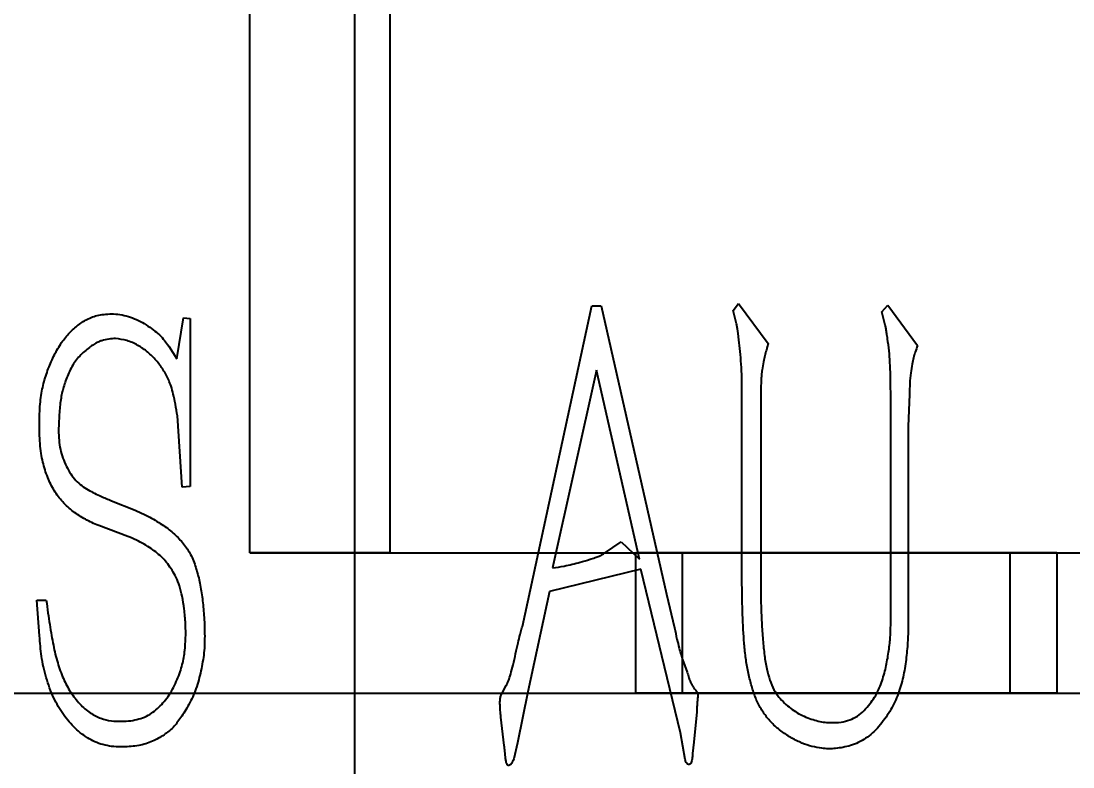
# Model space of a CAD drawing. Header units: millimetres. Extents: x 2 to 292, y 3 to 207.
# Drawn here: x 140.51 to 151.76, y 115.65 to 123.63 of the extents above; entities that cross this region are included whole.
import ezdxf

# ---------------------------------------------------------------- set-up
doc = ezdxf.new("R2010")
doc.units = ezdxf.units.MM
doc.layers.add('图框', color=7, linetype='Continuous')
doc.styles.add('SLDTEXTSTYLE2', font='TXT', dxfattribs={"width": 0.7})
doc.dimstyles.new('SLDDIMSTYLE2', dxfattribs={"dimtxt": 3.5, "dimasz": 4.08, "dimexe": 0, "dimexo": 0.0625, "dimgap": 0.875, "dimtad": 0, "dimtih": 1, "dimtoh": 1, "dimlfac": 2, "dimrnd": 1e-09, "dimzin": 12, "dimdsep": 46, "dimtxsty": 'SLDTEXTSTYLE2', "dimsah": 1, "dimcen": 0.09, "dimadec": 0, "dimazin": 3, "dimtfac": 1, "dimtofl": 0, "dimtmove": 0, "dimatfit": 3, "dimfxl": 0, "dimfrac": 2, "dimtolj": 1, "dimtzin": 12, "dimarcsym": 0})

# ---------------------------------------------------------------- blocks, each defined once
blk = doc.blocks.new('_D_11')
at = {"layer": '图框'}
for p, q in [((144.083, 113.44), (144.083, 142.871)), ((137.083, 141.855), (144.083, 141.855))]:
    blk.add_line(p, q, dxfattribs=at)
blk.add_solid([(144.083, 141.855), (140.003, 142.363), (140.003, 141.347)], dxfattribs=at)
at = {"layer": '图框', "insert": (141.737, 142.871), "char_height": 3.5, "attachment_point": 1, "rotation": 90, "style": 'SLDTEXTSTYLE2'}
blk.add_mtext('192', dxfattribs=at)
blk = doc.blocks.new('_D_12')
at = {"layer": '图框'}
for p, q in [((154.583, 113.44), (154.583, 142.871)), ((144.083, 141.855), (154.583, 141.855))]:
    blk.add_line(p, q, dxfattribs=at)
blk.add_solid([(154.583, 141.855), (150.503, 142.363), (150.503, 141.347)], dxfattribs=at)
at = {"layer": '图框', "insert": (152.237, 142.871), "char_height": 3.5, "attachment_point": 1, "rotation": 90, "style": 'SLDTEXTSTYLE2'}
blk.add_mtext('213', dxfattribs=at)
blk = doc.blocks.new('_D_13')
at = {"layer": '图框'}
for p, q in [((161.583, 113.44), (161.583, 142.871)), ((154.583, 141.855), (161.583, 141.855))]:
    blk.add_line(p, q, dxfattribs=at)
blk.add_solid([(161.583, 141.855), (157.503, 142.363), (157.503, 141.347)], dxfattribs=at)
at = {"layer": '图框', "insert": (159.237, 142.871), "char_height": 3.5, "attachment_point": 1, "rotation": 90, "style": 'SLDTEXTSTYLE2'}
blk.add_mtext('227', dxfattribs=at)
blk = doc.blocks.new('_D_14')
at = {"layer": '图框'}
for p, q in [((172.083, 113.44), (172.083, 142.871)), ((161.583, 141.855), (172.083, 141.855))]:
    blk.add_line(p, q, dxfattribs=at)
blk.add_solid([(172.083, 141.855), (168.003, 142.363), (168.003, 141.347)], dxfattribs=at)
at = {"layer": '图框', "insert": (169.737, 142.871), "char_height": 3.5, "attachment_point": 1, "rotation": 90, "style": 'SLDTEXTSTYLE2'}
blk.add_mtext('248', dxfattribs=at)
blk = doc.blocks.new('_D_15')
at = {"layer": '图框'}
for p, q in [((179.083, 113.44), (179.083, 142.871)), ((172.083, 141.855), (179.083, 141.855))]:
    blk.add_line(p, q, dxfattribs=at)
blk.add_solid([(179.083, 141.855), (175.003, 142.363), (175.003, 141.347)], dxfattribs=at)
at = {"layer": '图框', "insert": (176.737, 142.871), "char_height": 3.5, "attachment_point": 1, "rotation": 90, "style": 'SLDTEXTSTYLE2'}
blk.add_mtext('262', dxfattribs=at)
blk = doc.blocks.new('_D_16')
at = {"layer": '图框'}
for p, q in [((189.583, 113.44), (189.583, 142.871)), ((179.083, 141.855), (189.583, 141.855))]:
    blk.add_line(p, q, dxfattribs=at)
blk.add_solid([(189.583, 141.855), (185.503, 142.363), (185.503, 141.347)], dxfattribs=at)
at = {"layer": '图框', "insert": (187.237, 142.871), "char_height": 3.5, "attachment_point": 1, "rotation": 90, "style": 'SLDTEXTSTYLE2'}
blk.add_mtext('283', dxfattribs=at)

msp = doc.modelspace()

# ---------------------------------------------------------------- linework, layer by layer
at = {"color": 7, "linetype": 'Continuous', "lineweight": 25}
for p, q in [((142.95808136, 117.94026728), (142.95808136, 127.44026728)), ((144.45808136, 117.94026728), (144.45808136, 127.44026728)), ((145.87292569, 117.15239172), (146.61339021, 120.58196768)), ((146.61339021, 120.58196768), (146.71353937, 120.58196768)), ((146.71353937, 120.58196768), (147.41138723, 117.49758669)), ((148.12521634, 120.5318931), (148.18274883, 120.60434143)), ((148.15398258, 120.41682811), (148.12521634, 120.5318931)), ((148.18274883, 120.60434143), (148.49917755, 120.17924021)), ((149.71481787, 120.51804269), (149.77980828, 120.5894256)), ((149.77980828, 120.5894256), (150.096237, 120.15793188)), ((142.178061, 120.01410064), (142.25050932, 120.45305227)), ((142.25050932, 120.45305227), (142.32189224, 120.44559436)), ((142.32189224, 120.44559436), (142.32189224, 118.64823659)), ((149.74358412, 120.4029777), (149.71481787, 120.51804269)), ((142.09176225, 120.15047397), (142.178061, 120.01410064)), ((146.66346479, 119.89157774), (146.19574691, 117.77779125)), ((147.12372475, 117.87154791), (146.66346479, 119.89157774)), ((148.21897299, 117.64141793), (148.21897299, 119.68382151)), ((149.80857453, 117.82040791), (149.80857453, 119.66890567)), ((150.00993826, 119.63268151), (149.99502243, 119.29494445)), ((148.42033673, 119.59006485), (148.42033673, 117.62650209)), ((142.23559349, 118.64077868), (142.18551891, 119.40255153)), ((149.99502243, 119.29494445), (149.99502243, 117.58388543)), ((142.32189224, 118.64823659), (142.23559349, 118.64077868)), ((141.48127856, 118.49694744), (141.73271687, 118.39573286)), ((141.65387604, 118.1155283), (141.34383982, 118.23059329)), ((146.74976353, 117.9354729), (146.92981893, 118.05799581)), ((146.92981893, 118.05799581), (147.12372475, 117.87154791)), ((142.95808136, 117.94026728), (144.45808136, 117.94026728)), ((144.45808136, 117.94026728), (142.95808136, 117.94026728)), ((144.45808136, 117.94026728), (154.20808136, 117.94026728)), ((147.08308136, 117.94026728), (147.58308136, 117.94026728)), ((147.58308136, 117.94026728), (147.08308136, 117.94026728)), ((147.08308136, 116.44026728), (147.08308136, 117.94026728)), ((151.08308136, 117.94026728), (147.58308136, 117.94026728)), ((147.58308136, 116.44026728), (147.58308136, 117.94026728)), ((151.08308136, 117.94026728), (151.58308136, 117.94026728)), ((151.58308136, 117.94026728), (151.08308136, 117.94026728)), ((151.08308136, 117.94026728), (151.08308136, 116.44026728)), ((151.58308136, 117.94026728), (151.58308136, 116.44026728)), ((147.13864058, 117.76287542), (146.16058817, 117.52635294)), ((147.56267638, 116.01559223), (147.13864058, 117.76287542)), ((146.16058817, 117.52635294), (145.93045818, 116.45454386)), ((147.41138723, 117.49758669), (147.49768597, 117.13747588)), ((140.68221612, 117.43259628), (140.7834307, 117.43259628)), ((140.71098237, 117.05117714), (140.68221612, 117.43259628)), ((147.58398471, 116.79973883), (147.63405929, 116.66336551)), ((145.66410404, 116.45454386), (145.7003282, 116.51953427)), ((54.33308136, 116.44026728), (191.83308136, 116.44026728)), ((145.93045818, 116.45454386), (145.82178569, 115.90798515)), ((147.08308136, 116.44026728), (147.58308136, 116.44026728)), ((147.58308136, 116.44026728), (147.08308136, 116.44026728)), ((151.08308136, 116.44026728), (147.58308136, 116.44026728)), ((151.08308136, 116.44026728), (151.58308136, 116.44026728)), ((151.58308136, 116.44026728), (151.08308136, 116.44026728)), ((145.67795446, 115.87921891), (145.64279571, 116.1807318)), ((147.73527387, 116.23826429), (147.70650762, 115.91544307)), ((147.61275096, 115.72792975), (147.56267638, 116.01559223)), ((147.70650762, 115.91544307), (147.69159179, 115.79292016)), ((145.82178569, 115.90798515), (145.77916903, 115.73538767))]:
    msp.add_line(p, q, dxfattribs=at)
for points, knots in [([(140.71098237, 119.34501903), (140.711286, 119.3809011), (140.71187295, 119.45026425), (140.71933275, 119.55061033), (140.73200814, 119.64309278), (140.75471959, 119.75599784), (140.79536054, 119.88858987), (140.8584925, 120.03702452), (140.93165068, 120.16960859), (141.01575488, 120.28078999), (141.11177544, 120.36771828), (141.19919582, 120.42789674), (141.27861002, 120.4636382), (141.34670636, 120.48296329), (141.42239464, 120.49280325), (141.47521682, 120.49469086), (141.50258689, 120.49566894)], [0, 0, 0, 0, 0.0693688883, 0.134096107, 0.1944034084, 0.2497530309, 0.3566336809, 0.461858097, 0.5611715148, 0.6488013735, 0.7299611586, 0.8107132201, 0.8528256108, 0.8978179605, 0.9470538776, 1, 1, 1, 1]), ([(140.71098237, 119.34501903), (140.711286, 119.3809011), (140.71187295, 119.45026425), (140.71933275, 119.55061033), (140.73200814, 119.64309278), (140.75471959, 119.75599784), (140.79536054, 119.88858987), (140.8584925, 120.03702452), (140.93165068, 120.16960859), (141.01575488, 120.28078999), (141.11177544, 120.36771828), (141.19919582, 120.42789674), (141.27861002, 120.4636382), (141.34670636, 120.48296329), (141.42239464, 120.49280325), (141.47521682, 120.49469086), (141.50258689, 120.49566894)], [0, 0, 0, 0, 0.0693688883, 0.134096107, 0.1944034084, 0.2497530309, 0.3566336809, 0.461858097, 0.5611715148, 0.6488013735, 0.7299611586, 0.8107132201, 0.8528256108, 0.8978179605, 0.9470538776, 1, 1, 1, 1]), ([(141.50258689, 120.49566894), (141.5332643, 120.49217915), (141.5942775, 120.48523845), (141.68376927, 120.4609839), (141.77034224, 120.42615852), (141.85119362, 120.37888247), (141.92555178, 120.32624177), (141.99245811, 120.2716031), (142.04714198, 120.21248505), (142.07723517, 120.170663), (142.09176225, 120.15047397)], [0, 0, 0, 0, 0.1312445069, 0.2610274383, 0.3932258326, 0.5272690446, 0.6585222544, 0.7808288275, 0.8941980913, 1, 1, 1, 1]), ([(141.50258689, 120.49566894), (141.5332643, 120.49217915), (141.5942775, 120.48523845), (141.68376927, 120.4609839), (141.77034224, 120.42615852), (141.85119362, 120.37888247), (141.92555178, 120.32624177), (141.99245811, 120.2716031), (142.04714198, 120.21248505), (142.07723517, 120.170663), (142.09176225, 120.15047397)], [0, 0, 0, 0, 0.1312445069, 0.2610274383, 0.3932258326, 0.5272690446, 0.6585222544, 0.7808288275, 0.8941980913, 1, 1, 1, 1]), ([(148.21897299, 119.68382151), (148.21886271, 119.73853044), (148.21865487, 119.8416332), (148.20922322, 119.98868936), (148.19729234, 120.12184057), (148.18613048, 120.22521394), (148.17543519, 120.29995507), (148.16998515, 120.34674267), (148.16228139, 120.38470619), (148.15654656, 120.40690381), (148.15398258, 120.41682811)], [0, 0, 0, 0, 0.2225947378, 0.4194951099, 0.5994159073, 0.7666838434, 0.8425172659, 0.9066989348, 0.9582861715, 1, 1, 1, 1]), ([(148.21897299, 119.68382151), (148.21886271, 119.73853044), (148.21865487, 119.8416332), (148.20922322, 119.98868936), (148.19729234, 120.12184057), (148.18613048, 120.22521394), (148.17543519, 120.29995507), (148.16998515, 120.34674267), (148.16228139, 120.38470619), (148.15654656, 120.40690381), (148.15398258, 120.41682811)], [0, 0, 0, 0, 0.2225947378, 0.4194951099, 0.5994159073, 0.7666838434, 0.8425172659, 0.9066989348, 0.9582861715, 1, 1, 1, 1]), ([(149.80857453, 119.66890567), (149.80815312, 119.72431292), (149.8073776, 119.82627809), (149.80213783, 119.97019208), (149.79279799, 120.10074535), (149.77899374, 120.20388666), (149.76731951, 120.28150389), (149.76076844, 120.33081043), (149.75194971, 120.37008398), (149.74611027, 120.39304481), (149.74358412, 120.4029777)], [0, 0, 0, 0, 0.2250534744, 0.4141627535, 0.5848759096, 0.7564644613, 0.8366386159, 0.9037589927, 0.9583660194, 1, 1, 1, 1]), ([(149.80857453, 119.66890567), (149.80815312, 119.72431292), (149.8073776, 119.82627809), (149.80213783, 119.97019208), (149.79279799, 120.10074535), (149.77899374, 120.20388666), (149.76731951, 120.28150389), (149.76076844, 120.33081043), (149.75194971, 120.37008398), (149.74611027, 120.39304481), (149.74358412, 120.4029777)], [0, 0, 0, 0, 0.2250534744, 0.4141627535, 0.5848759096, 0.7564644613, 0.8366386159, 0.9037589927, 0.9583660194, 1, 1, 1, 1]), ([(141.52389522, 120.23038021), (141.49966197, 120.22934148), (141.44990827, 120.22720885), (141.38745377, 120.21252032), (141.33422745, 120.1930397), (141.29020905, 120.16797729), (141.24179255, 120.13441085), (141.19121512, 120.09274123), (141.1403588, 120.04512704), (141.09525405, 119.98979214), (141.05565808, 119.92919803), (141.0131986, 119.84185503), (140.97091832, 119.73053112), (140.94296812, 119.61522915), (140.93075105, 119.51884323), (140.92324674, 119.43746676), (140.91842783, 119.34613221), (140.91420008, 119.24737383), (140.9178335, 119.1456286), (140.93249415, 119.04613093), (140.95888896, 118.95146559), (140.9854614, 118.89263733), (140.99864485, 118.86345074)], [0, 0, 0, 0, 0.0432019053, 0.0886985722, 0.1137642988, 0.144104968, 0.1787282337, 0.2188063594, 0.2609308112, 0.3027923561, 0.3458499831, 0.3897707408, 0.4757950391, 0.5578618082, 0.6006950779, 0.6490533854, 0.703636001, 0.7638591097, 0.8253716705, 0.8849614867, 0.9429256954, 1, 1, 1, 1]), ([(141.52389522, 120.23038021), (141.49966197, 120.22934148), (141.44990827, 120.22720885), (141.38745377, 120.21252032), (141.33422745, 120.1930397), (141.29020905, 120.16797729), (141.24179255, 120.13441085), (141.19121512, 120.09274123), (141.1403588, 120.04512704), (141.09525405, 119.98979214), (141.05565808, 119.92919803), (141.0131986, 119.84185503), (140.97091832, 119.73053112), (140.94296812, 119.61522915), (140.93075105, 119.51884323), (140.92324674, 119.43746676), (140.91842783, 119.34613221), (140.91420008, 119.24737383), (140.9178335, 119.1456286), (140.93249415, 119.04613093), (140.95888896, 118.95146559), (140.9854614, 118.89263733), (140.99864485, 118.86345074)], [0, 0, 0, 0, 0.0432019053, 0.0886985722, 0.1137642988, 0.144104968, 0.1787282337, 0.2188063594, 0.2609308112, 0.3027923561, 0.3458499831, 0.3897707408, 0.4757950391, 0.5578618082, 0.6006950779, 0.6490533854, 0.703636001, 0.7638591097, 0.8253716705, 0.8849614867, 0.9429256954, 1, 1, 1, 1]), ([(142.18551891, 119.40255153), (142.17892589, 119.44491181), (142.16673847, 119.5232161), (142.14284854, 119.62925772), (142.12069059, 119.71603528), (142.08635576, 119.80397658), (142.03540476, 119.89786534), (141.96035419, 119.99849933), (141.87030696, 120.08915), (141.76352152, 120.16045909), (141.64778143, 120.21495952), (141.56456913, 120.22531734), (141.52389522, 120.23038021)], [0, 0, 0, 0, 0.1116474761, 0.2063838624, 0.2831507158, 0.3446633667, 0.4518832044, 0.5603216916, 0.6708904972, 0.782779241, 0.8938231816, 1, 1, 1, 1]), ([(142.18551891, 119.40255153), (142.17892589, 119.44491181), (142.16673847, 119.5232161), (142.14284854, 119.62925772), (142.12069059, 119.71603528), (142.08635576, 119.80397658), (142.03540476, 119.89786534), (141.96035419, 119.99849933), (141.87030696, 120.08915), (141.76352152, 120.16045909), (141.64778143, 120.21495952), (141.56456913, 120.22531734), (141.52389522, 120.23038021)], [0, 0, 0, 0, 0.1116474761, 0.2063838624, 0.2831507158, 0.3446633667, 0.4518832044, 0.5603216916, 0.6708904972, 0.782779241, 0.8938231816, 1, 1, 1, 1]), ([(148.49917755, 120.17924021), (148.49298684, 120.15503773), (148.48158573, 120.11046534), (148.46175546, 120.04556526), (148.44746574, 119.97491634), (148.43493558, 119.90645181), (148.42678214, 119.83596738), (148.42289219, 119.76626417), (148.42115875, 119.68276542), (148.42062331, 119.62238319), (148.42033673, 119.59006485)], [0, 0, 0, 0, 0.1254680343, 0.231067631, 0.3405719673, 0.4871926401, 0.5805596671, 0.6967185387, 0.8376748318, 1, 1, 1, 1]), ([(148.49917755, 120.17924021), (148.49298684, 120.15503773), (148.48158573, 120.11046534), (148.46175546, 120.04556526), (148.44746574, 119.97491634), (148.43493558, 119.90645181), (148.42678214, 119.83596738), (148.42289219, 119.76626417), (148.42115875, 119.68276542), (148.42062331, 119.62238319), (148.42033673, 119.59006485)], [0, 0, 0, 0, 0.1254680343, 0.231067631, 0.3405719673, 0.4871926401, 0.5805596671, 0.6967185387, 0.8376748318, 1, 1, 1, 1]), ([(150.096237, 120.15793188), (150.08750723, 120.13385924), (150.07157667, 120.08993017), (150.0509292, 120.0233846), (150.03673258, 119.94866609), (150.02207868, 119.85790786), (150.01130817, 119.74940113), (150.01040541, 119.67248333), (150.00993826, 119.63268151)], [0, 0, 0, 0, 0.1434949242, 0.2618573294, 0.3898632657, 0.5691435947, 0.777049407, 1, 1, 1, 1]), ([(150.096237, 120.15793188), (150.08750723, 120.13385924), (150.07157667, 120.08993017), (150.0509292, 120.0233846), (150.03673258, 119.94866609), (150.02207868, 119.85790786), (150.01130817, 119.74940113), (150.01040541, 119.67248333), (150.00993826, 119.63268151)], [0, 0, 0, 0, 0.1434949242, 0.2618573294, 0.3898632657, 0.5691435947, 0.777049407, 1, 1, 1, 1]), ([(141.34383982, 118.23059329), (141.29559556, 118.25168263), (141.19999541, 118.29347297), (141.06950929, 118.37799344), (140.9558082, 118.48030984), (140.86424775, 118.60450717), (140.79393686, 118.74911172), (140.75098106, 118.88458749), (140.72705514, 119.00630221), (140.71641006, 119.11004957), (140.70941688, 119.22417799), (140.71044392, 119.30345624), (140.71098237, 119.34501903)], [0, 0, 0, 0, 0.11416407513, 0.22622598516, 0.33591815921, 0.44447726558, 0.55895333603, 0.68355427244, 0.75190067715, 0.82793408684, 0.90979190254, 1, 1, 1, 1]), ([(141.34383982, 118.23059329), (141.29559556, 118.25168263), (141.19999541, 118.29347297), (141.06950929, 118.37799344), (140.9558082, 118.48030984), (140.86424775, 118.60450717), (140.79393686, 118.74911172), (140.75098106, 118.88458749), (140.72705514, 119.00630221), (140.71641006, 119.11004957), (140.70941688, 119.22417799), (140.71044392, 119.30345624), (140.71098237, 119.34501903)], [0, 0, 0, 0, 0.11416407513, 0.22622598516, 0.33591815921, 0.44447726558, 0.55895333603, 0.68355427244, 0.75190067715, 0.82793408684, 0.90979190254, 1, 1, 1, 1]), ([(140.99864485, 118.86345074), (141.01357122, 118.83638556), (141.04267994, 118.78360431), (141.09712011, 118.71333396), (141.16105489, 118.65638155), (141.25085859, 118.5983568), (141.35858007, 118.54649789), (141.44348938, 118.51220819), (141.48127856, 118.49694744)], [0, 0, 0, 0, 0.1487164393, 0.2900198034, 0.4256619589, 0.558954778, 0.8037113353, 1, 1, 1, 1]), ([(140.99864485, 118.86345074), (141.01357122, 118.83638556), (141.04267994, 118.78360431), (141.09712011, 118.71333396), (141.16105489, 118.65638155), (141.25085859, 118.5983568), (141.35858007, 118.54649789), (141.44348938, 118.51220819), (141.48127856, 118.49694744)], [0, 0, 0, 0, 0.1487164393, 0.2900198034, 0.4256619589, 0.558954778, 0.8037113353, 1, 1, 1, 1]), ([(141.73271687, 118.39573286), (141.76373803, 118.38142644), (141.82346729, 118.35388034), (141.90765018, 118.31005838), (141.98386637, 118.26672427), (142.07156038, 118.2080307), (142.16818872, 118.13094338), (142.26366816, 118.02462899), (142.34125424, 117.90414465), (142.38992105, 117.76366162), (142.42825161, 117.61126104), (142.4541328, 117.44569959), (142.47122045, 117.26494864), (142.47808865, 117.07156783), (142.47504689, 116.87173253), (142.449502, 116.74127966), (142.43695723, 116.67721592)], [0, 0, 0, 0, 0.0502318246, 0.0967181809, 0.1395392338, 0.1790849148, 0.2518458847, 0.3206370703, 0.3884558157, 0.4610159358, 0.5380331479, 0.6195180777, 0.7071391803, 0.8048749994, 0.904176596, 1, 1, 1, 1]), ([(141.73271687, 118.39573286), (141.76373803, 118.38142644), (141.82346729, 118.35388034), (141.90765018, 118.31005838), (141.98386637, 118.26672427), (142.07156038, 118.2080307), (142.16818872, 118.13094338), (142.26366816, 118.02462899), (142.34125424, 117.90414465), (142.38992105, 117.76366162), (142.42825161, 117.61126104), (142.4541328, 117.44569959), (142.47122045, 117.26494864), (142.47808865, 117.07156783), (142.47504689, 116.87173253), (142.449502, 116.74127966), (142.43695723, 116.67721592)], [0, 0, 0, 0, 0.0502318246, 0.0967181809, 0.1395392338, 0.1790849148, 0.2518458847, 0.3206370703, 0.3884558157, 0.4610159358, 0.5380331479, 0.6195180777, 0.7071391803, 0.8048749994, 0.904176596, 1, 1, 1, 1]), ([(142.27181766, 117.18115796), (142.26808769, 117.23381749), (142.26112599, 117.33210249), (142.23855082, 117.46737604), (142.21099318, 117.58100003), (142.17421977, 117.67439454), (142.12954356, 117.75160925), (142.08259024, 117.82101262), (142.02966857, 117.88289875), (141.96936993, 117.93680904), (141.90312419, 117.98678466), (141.82853477, 118.03325833), (141.74499135, 118.07740482), (141.68499266, 118.10250882), (141.65387604, 118.1155283)], [0, 0, 0, 0, 0.1315406211, 0.24551059812, 0.34149972684, 0.42255422605, 0.49470582279, 0.56346962349, 0.63126907606, 0.6970795999, 0.76472278565, 0.83792601386, 0.91594493428, 1, 1, 1, 1]), ([(142.27181766, 117.18115796), (142.26808769, 117.23381749), (142.26112599, 117.33210249), (142.23855082, 117.46737604), (142.21099318, 117.58100003), (142.17421977, 117.67439454), (142.12954356, 117.75160925), (142.08259024, 117.82101262), (142.02966857, 117.88289875), (141.96936993, 117.93680904), (141.90312419, 117.98678466), (141.82853477, 118.03325833), (141.74499135, 118.07740482), (141.68499266, 118.10250882), (141.65387604, 118.1155283)], [0, 0, 0, 0, 0.1315406211, 0.24551059812, 0.34149972684, 0.42255422605, 0.49470582279, 0.56346962349, 0.63126907606, 0.6970795999, 0.76472278565, 0.83792601386, 0.91594493428, 1, 1, 1, 1]), ([(146.19574691, 117.77779125), (146.23632117, 117.78404524), (146.30636874, 117.79484216), (146.4039996, 117.8162847), (146.4964008, 117.84166598), (146.57845367, 117.86436942), (146.64623058, 117.88740164), (146.69051495, 117.9026418), (146.72415807, 117.91838911), (146.74205255, 117.93032819), (146.74976353, 117.9354729)], [0, 0, 0, 0, 0.2127152737, 0.3672325911, 0.5176844117, 0.7093212002, 0.8082660362, 0.8886196957, 0.9520047047, 1, 1, 1, 1]), ([(146.19574691, 117.77779125), (146.23632117, 117.78404524), (146.30636874, 117.79484216), (146.4039996, 117.8162847), (146.4964008, 117.84166598), (146.57845367, 117.86436942), (146.64623058, 117.88740164), (146.69051495, 117.9026418), (146.72415807, 117.91838911), (146.74205255, 117.93032819), (146.74976353, 117.9354729)], [0, 0, 0, 0, 0.2127152737, 0.3672325911, 0.5176844117, 0.7093212002, 0.8082660362, 0.8886196957, 0.9520047047, 1, 1, 1, 1]), ([(149.17571708, 116.1231993), (149.21000263, 116.12341709), (149.27638341, 116.12383876), (149.37023013, 116.15005727), (149.45552615, 116.19015034), (149.52585102, 116.25192178), (149.58598744, 116.32130343), (149.63834251, 116.39455959), (149.67981702, 116.47130614), (149.72185425, 116.57695964), (149.75842219, 116.71178912), (149.78753337, 116.87206396), (149.80471493, 117.02449372), (149.80881364, 117.13602287), (149.80853296, 117.21276508), (149.80859022, 117.26426055), (149.80856911, 117.32747514), (149.80857636, 117.40276462), (149.80857392, 117.49012877), (149.80857472, 117.58956765), (149.80857447, 117.70108125), (149.80857451, 117.7792118), (149.80857453, 117.82040791)], [0, 0, 0, 0, 0.0507916422, 0.0983384819, 0.1437070306, 0.1898443856, 0.236268264, 0.280246389, 0.3235109359, 0.3657006832, 0.4491637143, 0.5308262131, 0.60790392, 0.6771699303, 0.6967193781, 0.7220808238, 0.753782631, 0.7907680727, 0.8340938758, 0.8837600404, 0.9387098395, 1, 1, 1, 1]), ([(149.17571708, 116.1231993), (149.21000263, 116.12341709), (149.27638341, 116.12383876), (149.37023013, 116.15005727), (149.45552615, 116.19015034), (149.52585102, 116.25192178), (149.58598744, 116.32130343), (149.63834251, 116.39455959), (149.67981702, 116.47130614), (149.72185425, 116.57695964), (149.75842219, 116.71178912), (149.78753337, 116.87206396), (149.80471493, 117.02449372), (149.80881364, 117.13602287), (149.80853296, 117.21276508), (149.80859022, 117.26426055), (149.80856911, 117.32747514), (149.80857636, 117.40276462), (149.80857392, 117.49012877), (149.80857472, 117.58956765), (149.80857447, 117.70108125), (149.80857451, 117.7792118), (149.80857453, 117.82040791)], [0, 0, 0, 0, 0.0507916422, 0.0983384819, 0.1437070306, 0.1898443856, 0.236268264, 0.280246389, 0.3235109359, 0.3657006832, 0.4491637143, 0.5308262131, 0.60790392, 0.6771699303, 0.6967193781, 0.7220808238, 0.753782631, 0.7907680727, 0.8340938758, 0.8837600404, 0.9387098395, 1, 1, 1, 1]), ([(149.07450251, 115.85045266), (149.03839767, 115.85578008), (148.96523326, 115.86657581), (148.8573393, 115.90330375), (148.75016286, 115.95627083), (148.64545709, 116.02452373), (148.54717161, 116.10614377), (148.46469614, 116.20366154), (148.39642592, 116.31207916), (148.34605868, 116.43332968), (148.30740441, 116.56370557), (148.2769865, 116.70234597), (148.25303491, 116.84882811), (148.23477877, 117.05546058), (148.222324, 117.32056457), (148.22009329, 117.53415128), (148.21897299, 117.64141793)], [0, 0, 0, 0, 0.0496810053, 0.1006757609, 0.1546029367, 0.2123600475, 0.2707692086, 0.3281270344, 0.3857723801, 0.4447807072, 0.506517788, 0.5710190736, 0.6382127693, 0.7087571208, 0.8537331933, 1, 1, 1, 1]), ([(149.07450251, 115.85045266), (149.03839767, 115.85578008), (148.96523326, 115.86657581), (148.8573393, 115.90330375), (148.75016286, 115.95627083), (148.64545709, 116.02452373), (148.54717161, 116.10614377), (148.46469614, 116.20366154), (148.39642592, 116.31207916), (148.34605868, 116.43332968), (148.30740441, 116.56370557), (148.2769865, 116.70234597), (148.25303491, 116.84882811), (148.23477877, 117.05546058), (148.222324, 117.32056457), (148.22009329, 117.53415128), (148.21897299, 117.64141793)], [0, 0, 0, 0, 0.0496810053, 0.1006757609, 0.1546029367, 0.2123600475, 0.2707692086, 0.3281270344, 0.3857723801, 0.4447807072, 0.506517788, 0.5710190736, 0.6382127693, 0.7087571208, 0.8537331933, 1, 1, 1, 1]), ([(148.42033673, 117.62650209), (148.42063055, 117.55085151), (148.42119076, 117.40661165), (148.42849651, 117.20016809), (148.44133446, 117.01435581), (148.45731513, 116.84885623), (148.48026221, 116.70436379), (148.51473509, 116.58170307), (148.55516137, 116.47833633), (148.61083611, 116.39746679), (148.67233967, 116.33241208), (148.73793744, 116.27661829), (148.80788447, 116.22831718), (148.88276989, 116.19033276), (148.95862574, 116.16090942), (149.03315029, 116.13953239), (149.10524973, 116.12579163), (149.15257657, 116.12405059), (149.17571708, 116.1231993)], [0, 0, 0, 0, 0.1190544384, 0.2269962283, 0.3250362806, 0.4121286543, 0.4886695956, 0.5548486946, 0.6124604771, 0.6623764357, 0.7082484575, 0.7530490141, 0.7976959044, 0.8416908259, 0.8848686995, 0.9255584267, 0.9636017101, 1, 1, 1, 1]), ([(148.42033673, 117.62650209), (148.42063055, 117.55085151), (148.42119076, 117.40661165), (148.42849651, 117.20016809), (148.44133446, 117.01435581), (148.45731513, 116.84885623), (148.48026221, 116.70436379), (148.51473509, 116.58170307), (148.55516137, 116.47833633), (148.61083611, 116.39746679), (148.67233967, 116.33241208), (148.73793744, 116.27661829), (148.80788447, 116.22831718), (148.88276989, 116.19033276), (148.95862574, 116.16090942), (149.03315029, 116.13953239), (149.10524973, 116.12579163), (149.15257657, 116.12405059), (149.17571708, 116.1231993)], [0, 0, 0, 0, 0.1190544384, 0.2269962283, 0.3250362806, 0.4121286543, 0.4886695956, 0.5548486946, 0.6124604771, 0.6623764357, 0.7082484575, 0.7530490141, 0.7976959044, 0.8416908259, 0.8848686995, 0.9255584267, 0.9636017101, 1, 1, 1, 1]), ([(149.99502243, 117.58388543), (149.99501806, 117.53949305), (149.99500975, 117.45496994), (149.99506521, 117.3352885), (149.99489119, 117.22945601), (149.99560015, 117.105833), (149.99045548, 116.95520752), (149.97128854, 116.77289282), (149.9398953, 116.58811563), (149.89276603, 116.43903617), (149.84480271, 116.32450244), (149.80024111, 116.2408463), (149.74445032, 116.1613108), (149.68484865, 116.08272578), (149.6162888, 116.01358732), (149.54315502, 115.95412394), (149.46397558, 115.9096603), (149.38198998, 115.87766552), (149.29999876, 115.85814352), (149.22125412, 115.84626779), (149.14606699, 115.84186095), (149.09791086, 115.84764236), (149.07450251, 115.85045266)], [0, 0, 0, 0, 0.0592198356, 0.112754567, 0.1596566767, 0.2003999236, 0.2776748884, 0.3605488114, 0.4448312671, 0.5272434933, 0.5684250879, 0.6103948668, 0.6533634998, 0.697906895, 0.7417929088, 0.7829308788, 0.8232421475, 0.8623925058, 0.8999660798, 0.9354094359, 0.9686029858, 1, 1, 1, 1]), ([(149.99502243, 117.58388543), (149.99501806, 117.53949305), (149.99500975, 117.45496994), (149.99506521, 117.3352885), (149.99489119, 117.22945601), (149.99560015, 117.105833), (149.99045548, 116.95520752), (149.97128854, 116.77289282), (149.9398953, 116.58811563), (149.89276603, 116.43903617), (149.84480271, 116.32450244), (149.80024111, 116.2408463), (149.74445032, 116.1613108), (149.68484865, 116.08272578), (149.6162888, 116.01358732), (149.54315502, 115.95412394), (149.46397558, 115.9096603), (149.38198998, 115.87766552), (149.29999876, 115.85814352), (149.22125412, 115.84626779), (149.14606699, 115.84186095), (149.09791086, 115.84764236), (149.07450251, 115.85045266)], [0, 0, 0, 0, 0.0592198356, 0.112754567, 0.1596566767, 0.2003999236, 0.2776748884, 0.3605488114, 0.4448312671, 0.5272434933, 0.5684250879, 0.6103948668, 0.6533634998, 0.697906895, 0.7417929088, 0.7829308788, 0.8232421475, 0.8623925058, 0.8999660798, 0.9354094359, 0.9686029858, 1, 1, 1, 1]), ([(140.7834307, 117.43259628), (140.78925287, 117.38746314), (140.80045392, 117.30063338), (140.820135, 117.17538019), (140.83910508, 117.05992097), (140.86335424, 116.92193675), (140.90128962, 116.76606838), (140.96105285, 116.5966771), (141.03909455, 116.44802253), (141.12247322, 116.34359713), (141.19417618, 116.27094689), (141.2513388, 116.22923691), (141.30702233, 116.19320534), (141.38248959, 116.16238744), (141.47652183, 116.13776365), (141.55215143, 116.13800023), (141.58888563, 116.13811513)], [0, 0, 0, 0, 0.0810464952, 0.1559219847, 0.2258003932, 0.2894464686, 0.4054237617, 0.511071608, 0.6087032443, 0.7028467545, 0.7480221304, 0.7900216345, 0.8286416163, 0.8657668099, 0.9348013531, 1, 1, 1, 1]), ([(140.7834307, 117.43259628), (140.78925287, 117.38746314), (140.80045392, 117.30063338), (140.820135, 117.17538019), (140.83910508, 117.05992097), (140.86335424, 116.92193675), (140.90128962, 116.76606838), (140.96105285, 116.5966771), (141.03909455, 116.44802253), (141.12247322, 116.34359713), (141.19417618, 116.27094689), (141.2513388, 116.22923691), (141.30702233, 116.19320534), (141.38248959, 116.16238744), (141.47652183, 116.13776365), (141.55215143, 116.13800023), (141.58888563, 116.13811513)], [0, 0, 0, 0, 0.0810464952, 0.1559219847, 0.2258003932, 0.2894464686, 0.4054237617, 0.511071608, 0.6087032443, 0.7028467545, 0.7480221304, 0.7900216345, 0.8286416163, 0.8657668099, 0.9348013531, 1, 1, 1, 1]), ([(141.58888563, 116.13811513), (141.62130981, 116.1392741), (141.68350801, 116.14149731), (141.77245487, 116.16037617), (141.85348017, 116.1893078), (141.92487246, 116.23371429), (141.98889788, 116.28731505), (142.04666935, 116.3500064), (142.09961692, 116.42061771), (142.14377013, 116.49988975), (142.18275008, 116.58183212), (142.21478743, 116.66327549), (142.23855215, 116.74279512), (142.25466386, 116.82129224), (142.26559168, 116.90246676), (142.27116056, 116.9889453), (142.27522185, 117.08276962), (142.27298502, 117.14741862), (142.27181766, 117.18115796)], [0, 0, 0, 0, 0.069254091, 0.1328477775, 0.1936412874, 0.2522469293, 0.3115568031, 0.3717353788, 0.4341575746, 0.499808164, 0.5653664579, 0.6281203459, 0.6867456641, 0.7425953291, 0.7993006047, 0.8617366562, 0.9278424284, 1, 1, 1, 1]), ([(141.58888563, 116.13811513), (141.62130981, 116.1392741), (141.68350801, 116.14149731), (141.77245487, 116.16037617), (141.85348017, 116.1893078), (141.92487246, 116.23371429), (141.98889788, 116.28731505), (142.04666935, 116.3500064), (142.09961692, 116.42061771), (142.14377013, 116.49988975), (142.18275008, 116.58183212), (142.21478743, 116.66327549), (142.23855215, 116.74279512), (142.25466386, 116.82129224), (142.26559168, 116.90246676), (142.27116056, 116.9889453), (142.27522185, 117.08276962), (142.27298502, 117.14741862), (142.27181766, 117.18115796)], [0, 0, 0, 0, 0.069254091, 0.1328477775, 0.1936412874, 0.2522469293, 0.3115568031, 0.3717353788, 0.4341575746, 0.499808164, 0.5653664579, 0.6281203459, 0.6867456641, 0.7425953291, 0.7993006047, 0.8617366562, 0.9278424284, 1, 1, 1, 1]), ([(145.7003282, 116.51953427), (145.70808645, 116.53646119), (145.72661479, 116.57688632), (145.75007519, 116.65130671), (145.77506972, 116.74820322), (145.80025531, 116.85972937), (145.82494288, 116.96773283), (145.84466527, 117.05573535), (145.85980262, 117.11410939), (145.86964745, 117.14282851), (145.87292569, 117.15239172)], [0, 0, 0, 0, 0.0849618715, 0.2029071965, 0.3555218441, 0.5419745212, 0.7249031972, 0.8614001082, 0.9538474815, 1, 1, 1, 1]), ([(145.7003282, 116.51953427), (145.70808645, 116.53646119), (145.72661479, 116.57688632), (145.75007519, 116.65130671), (145.77506972, 116.74820322), (145.80025531, 116.85972937), (145.82494288, 116.96773283), (145.84466527, 117.05573535), (145.85980262, 117.11410939), (145.86964745, 117.14282851), (145.87292569, 117.15239172)], [0, 0, 0, 0, 0.0849618715, 0.2029071965, 0.3555218441, 0.5419745212, 0.7249031972, 0.8614001082, 0.9538474815, 1, 1, 1, 1]), ([(141.60273605, 115.86430307), (141.57000897, 115.86451127), (141.50595197, 115.86491876), (141.41223231, 115.88007711), (141.32379226, 115.90782079), (141.24143513, 115.94907204), (141.1644101, 116.00059493), (141.09287386, 116.06171271), (141.02671388, 116.13178044), (140.96423948, 116.20944272), (140.9095169, 116.29713715), (140.86006956, 116.3925133), (140.81777575, 116.49606167), (140.77035785, 116.64220311), (140.72869023, 116.82785452), (140.71677213, 116.97815961), (140.71098237, 117.05117714)], [0, 0, 0, 0, 0.05956160101, 0.11658045574, 0.17224307258, 0.22780404995, 0.28379665555, 0.34071629265, 0.39884057685, 0.45917047604, 0.52199909981, 0.586825174, 0.65471765755, 0.72551730807, 0.86665754783, 1, 1, 1, 1]), ([(141.60273605, 115.86430307), (141.57000897, 115.86451127), (141.50595197, 115.86491876), (141.41223231, 115.88007711), (141.32379226, 115.90782079), (141.24143513, 115.94907204), (141.1644101, 116.00059493), (141.09287386, 116.06171271), (141.02671388, 116.13178044), (140.96423948, 116.20944272), (140.9095169, 116.29713715), (140.86006956, 116.3925133), (140.81777575, 116.49606167), (140.77035785, 116.64220311), (140.72869023, 116.82785452), (140.71677213, 116.97815961), (140.71098237, 117.05117714)], [0, 0, 0, 0, 0.05956160101, 0.11658045574, 0.17224307258, 0.22780404995, 0.28379665555, 0.34071629265, 0.39884057685, 0.45917047604, 0.52199909981, 0.586825174, 0.65471765755, 0.72551730807, 0.86665754783, 1, 1, 1, 1]), ([(147.49768597, 117.13747588), (147.50634254, 117.09693824), (147.52187115, 117.02421965), (147.54550129, 116.92764619), (147.56488124, 116.85532678), (147.57850854, 116.81567358), (147.58398471, 116.79973883)], [0, 0, 0, 0, 0.35647492309, 0.63946378463, 0.85511756162, 1, 1, 1, 1]), ([(147.49768597, 117.13747588), (147.50634254, 117.09693824), (147.52187115, 117.02421965), (147.54550129, 116.92764619), (147.56488124, 116.85532678), (147.57850854, 116.81567358), (147.58398471, 116.79973883)], [0, 0, 0, 0, 0.35647492309, 0.63946378463, 0.85511756162, 1, 1, 1, 1]), ([(142.43695723, 116.67721592), (142.42127235, 116.61296823), (142.39089168, 116.48852434), (142.32516233, 116.34554771), (142.26754633, 116.24444373), (142.22486308, 116.17892115), (142.1821825, 116.12261337), (142.12640199, 116.05653255), (142.04037275, 115.9868741), (141.9400027, 115.93140457), (141.84761248, 115.89691805), (141.77092527, 115.87720189), (141.68858746, 115.86720842), (141.63187985, 115.86528934), (141.60273605, 115.86430307)], [0, 0, 0, 0, 0.1557018552, 0.3015850465, 0.3691284611, 0.4302399638, 0.4858683401, 0.5357562948, 0.6339045335, 0.7448960125, 0.8048070301, 0.8661706819, 0.9312209327, 1, 1, 1, 1]), ([(142.43695723, 116.67721592), (142.42127235, 116.61296823), (142.39089168, 116.48852434), (142.32516233, 116.34554771), (142.26754633, 116.24444373), (142.22486308, 116.17892115), (142.1821825, 116.12261337), (142.12640199, 116.05653255), (142.04037275, 115.9868741), (141.9400027, 115.93140457), (141.84761248, 115.89691805), (141.77092527, 115.87720189), (141.68858746, 115.86720842), (141.63187985, 115.86528934), (141.60273605, 115.86430307)], [0, 0, 0, 0, 0.1557018552, 0.3015850465, 0.3691284611, 0.4302399638, 0.4858683401, 0.5357562948, 0.6339045335, 0.7448960125, 0.8048070301, 0.8661706819, 0.9312209327, 1, 1, 1, 1]), ([(147.63405929, 116.66336551), (147.63982324, 116.64338877), (147.65032494, 116.60699194), (147.668264, 116.55882119), (147.68589407, 116.52162678), (147.70834152, 116.49030137), (147.73111108, 116.46679047), (147.74682784, 116.44240858), (147.74881339, 116.41964738), (147.74606044, 116.39878099), (147.74312053, 116.37220517), (147.74169004, 116.33874203), (147.73789249, 116.29263744), (147.73621495, 116.25780502), (147.73527387, 116.23826429)], [0, 0, 0, 0, 0.1370900365, 0.2497727461, 0.338817744, 0.407712102, 0.5024884443, 0.5559565092, 0.5937278392, 0.6501421908, 0.6948951788, 0.7700007514, 0.8709721703, 1, 1, 1, 1]), ([(147.63405929, 116.66336551), (147.63982324, 116.64338877), (147.65032494, 116.60699194), (147.668264, 116.55882119), (147.68589407, 116.52162678), (147.70834152, 116.49030137), (147.73111108, 116.46679047), (147.74682784, 116.44240858), (147.74881339, 116.41964738), (147.74606044, 116.39878099), (147.74312053, 116.37220517), (147.74169004, 116.33874203), (147.73789249, 116.29263744), (147.73621495, 116.25780502), (147.73527387, 116.23826429)], [0, 0, 0, 0, 0.1370900365, 0.2497727461, 0.338817744, 0.407712102, 0.5024884443, 0.5559565092, 0.5937278392, 0.6501421908, 0.6948951788, 0.7700007514, 0.8709721703, 1, 1, 1, 1]), ([(145.64279571, 116.1807318), (145.64052308, 116.20557776), (145.6364687, 116.24990315), (145.63290633, 116.3085476), (145.63267503, 116.35085894), (145.63472534, 116.38625634), (145.64520726, 116.41973081), (145.65765971, 116.44267164), (145.66410404, 116.45454386)], [0, 0, 0, 0, 0.2672627995, 0.4767988366, 0.6289624907, 0.7205771424, 0.8553944834, 1, 1, 1, 1]), ([(145.64279571, 116.1807318), (145.64052308, 116.20557776), (145.6364687, 116.24990315), (145.63290633, 116.3085476), (145.63267503, 116.35085894), (145.63472534, 116.38625634), (145.64520726, 116.41973081), (145.65765971, 116.44267164), (145.66410404, 116.45454386)], [0, 0, 0, 0, 0.2672627995, 0.4767988366, 0.6289624907, 0.7205771424, 0.8553944834, 1, 1, 1, 1]), ([(145.77916903, 115.73538767), (145.7746437, 115.72316183), (145.76701216, 115.70254411), (145.75265255, 115.67828714), (145.73689469, 115.66623268), (145.71930086, 115.66369156), (145.70610171, 115.67894755), (145.69825289, 115.69828178), (145.69590359, 115.72665505), (145.68937547, 115.76359598), (145.68529297, 115.81644115), (145.68060849, 115.85651479), (145.67795446, 115.87921891)], [0, 0, 0, 0, 0.1226577759, 0.2068508672, 0.2595953142, 0.3064162245, 0.3560072257, 0.4322224954, 0.5029865969, 0.620926766, 0.7852322798, 1, 1, 1, 1]), ([(145.77916903, 115.73538767), (145.7746437, 115.72316183), (145.76701216, 115.70254411), (145.75265255, 115.67828714), (145.73689469, 115.66623268), (145.71930086, 115.66369156), (145.70610171, 115.67894755), (145.69825289, 115.69828178), (145.69590359, 115.72665505), (145.68937547, 115.76359598), (145.68529297, 115.81644115), (145.68060849, 115.85651479), (145.67795446, 115.87921891)], [0, 0, 0, 0, 0.1226577759, 0.2068508672, 0.2595953142, 0.3064162245, 0.3560072257, 0.4322224954, 0.5029865969, 0.620926766, 0.7852322798, 1, 1, 1, 1]), ([(147.69159179, 115.79292016), (147.69088261, 115.7790253), (147.68962202, 115.75432656), (147.68354484, 115.72251163), (147.67956609, 115.69941789), (147.67118379, 115.68271032), (147.65525816, 115.67444895), (147.63551485, 115.68021123), (147.62034039, 115.70018109), (147.61554627, 115.71770948), (147.61275096, 115.72792975)], [0, 0, 0, 0, 0.2078983844, 0.3695485914, 0.4842842353, 0.5581229373, 0.6413162544, 0.7289739099, 0.8419729142, 1, 1, 1, 1]), ([(147.69159179, 115.79292016), (147.69088261, 115.7790253), (147.68962202, 115.75432656), (147.68354484, 115.72251163), (147.67956609, 115.69941789), (147.67118379, 115.68271032), (147.65525816, 115.67444895), (147.63551485, 115.68021123), (147.62034039, 115.70018109), (147.61554627, 115.71770948), (147.61275096, 115.72792975)], [0, 0, 0, 0, 0.2078983844, 0.3695485914, 0.4842842353, 0.5581229373, 0.6413162544, 0.7289739099, 0.8419729142, 1, 1, 1, 1])]:
    msp.add_open_spline(points, degree=3, knots=knots, dxfattribs=at)

# ---------------------------------------------------------------- dimensions: what is measured, and where the dimension line sits
at = {"layer": '图框'}
for feature_location, picture, middle in [((144.08308136, 111.94026728), '_D_11', (144.08308136, 145.17307096)), ((154.58308136, 111.94026728), '_D_12', (154.58308136, 145.17550125)), ((161.58308136, 111.94026728), '_D_13', (161.58308136, 145.17307073)), ((172.08308136, 111.94026728), '_D_14', (172.08308136, 145.17307073)), ((179.08308136, 111.94026728), '_D_15', (179.08308136, 145.17307096)), ((189.58308136, 111.94026728), '_D_16', (189.58308136, 145.17307096))]:
    dim = msp.add_ordinate_dim(feature_location=feature_location, offset=(0, 30.93106742), dtype=1, origin=(48.08308136, 127.44026728), dimstyle='SLDDIMSTYLE2', dxfattribs=at)
    dim.commit()
    dim.dimension.update_dxf_attribs({"geometry": picture, "text_midpoint": middle})

doc.saveas('drawing.dxf')
